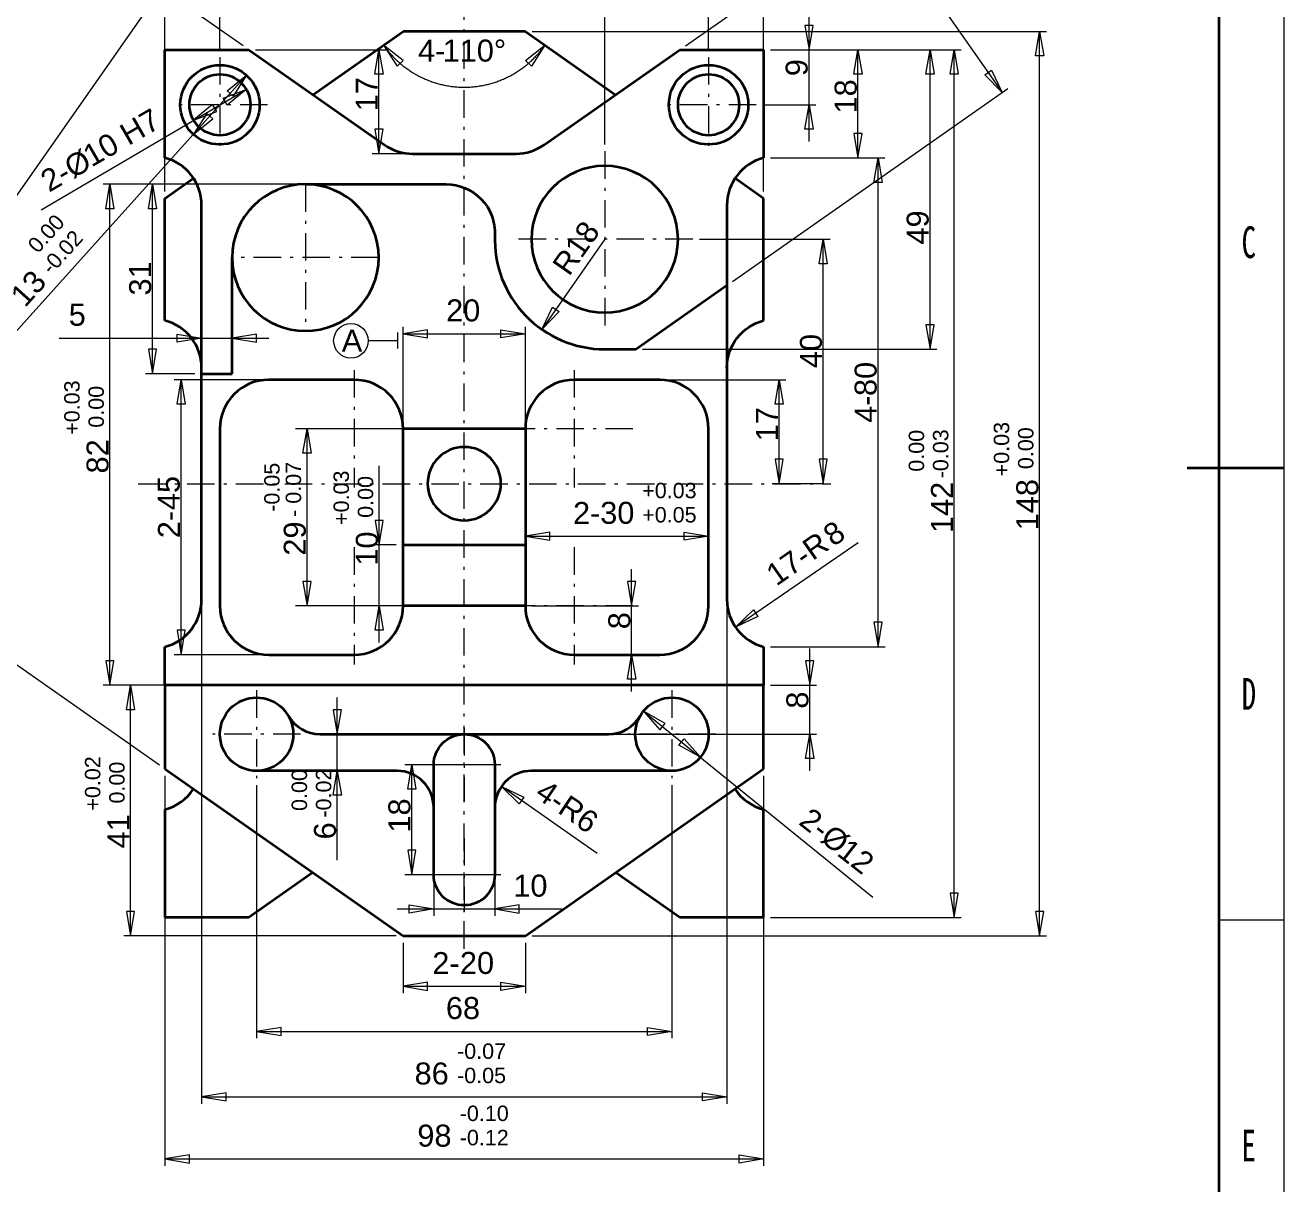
# Model space of a CAD drawing. Header units: millimetres. Extents: x 1769 to 2397, y -666 to -223.
# Drawn here: x 2190.7 to 2396.7, y -561.6 to -372 of the extents above; entities that cross this region are included whole.
import ezdxf

# ---------------------------------------------------------------- set-up
doc = ezdxf.new("R2010")
doc.units = ezdxf.units.MM
doc.linetypes.add('CENTER', pattern=[8, 4.5, -1.5, 0.5, -1.5])
doc.linetypes.add('SOLID', pattern=[0])
doc.layers.add('EB0', color=7, linetype='Continuous', lineweight=35)
doc.styles.add('Arial', font='arial.ttf', dxfattribs={"height": 0.2})
doc.styles.add('UserTxtStyle2', font='', dxfattribs={"width": 0.667})
doc.styles.get('UserTxtStyle2').set_extended_font_data('宋体')

msp = doc.modelspace()

# ---------------------------------------------------------------- linework, layer by layer
at = {"linetype": 'SOLID', "lineweight": 9}
for p, q in [((2213.55, -399.23), (2213.55, -354)), ((2298.75, -375.4), (2330.89, -352.89)), ((2311.55, -399.23), (2311.55, -354)), ((2329.98, -353.53), (2350.62, -383.02)), ((2222.55, -376.12), (2222.55, -363.87)), ((2302.55, -376.12), (2302.55, -363.87)), ((2153.18, -451.46), (2212.99, -366.04)), ((2226.36, -375.4), (2212.07, -365.39)), ((2285.55, -391.52), (2285.55, -366.94)), ((2318.99, -391.04), (2318.99, -370.04)), ((2319.65, -372.04), (2318.32, -372.04)), ((2318.32, -372.04), (2318.99, -376.04)), ((2318.99, -376.04), (2319.65, -372.04)), ((2273.67, -373.04), (2357.86, -373.04)), ((2356.07, -377.04), (2356.74, -373.04)), ((2356.74, -373.04), (2357.41, -377.04)), ((2356.74, -521.04), (2356.74, -373.04)), ((2228.39, -376.04), (2249.71, -376.04)), ((2247.92, -380.04), (2248.59, -376.04)), ((2248.59, -376.04), (2249.25, -380.04)), ((2248.59, -393.04), (2248.59, -376.04)), ((2249.35, -375.28), (2251.54, -378.7)), ((2252.53, -377.8), (2249.35, -375.28)), ((2249.35, -375.28), (2249.46, -375.44)), ((2249.46, -375.44), (2249.58, -375.6)), ((2249.58, -375.6), (2249.69, -375.75)), ((2249.69, -375.75), (2249.81, -375.91)), ((2249.81, -375.91), (2249.93, -376.06)), ((2249.93, -376.06), (2250.05, -376.21)), ((2250.05, -376.21), (2250.17, -376.36)), ((2250.17, -376.36), (2250.3, -376.51)), ((2250.3, -376.51), (2250.42, -376.65)), ((2250.42, -376.65), (2250.55, -376.8)), ((2250.55, -376.8), (2250.68, -376.94)), ((2250.68, -376.94), (2250.81, -377.08)), ((2250.81, -377.08), (2250.95, -377.22)), ((2272.58, -377.8), (2275.76, -375.28)), ((2275.76, -375.28), (2273.57, -378.7)), ((2274.16, -377.22), (2274.29, -377.08)), ((2274.29, -377.08), (2274.42, -376.94)), ((2274.42, -376.94), (2274.55, -376.8)), ((2274.55, -376.8), (2274.68, -376.65)), ((2274.68, -376.65), (2274.81, -376.51)), ((2274.81, -376.51), (2274.93, -376.36)), ((2274.93, -376.36), (2275.06, -376.21)), ((2275.06, -376.21), (2275.18, -376.06)), ((2275.18, -376.06), (2275.3, -375.91)), ((2275.3, -375.91), (2275.41, -375.75)), ((2275.41, -375.75), (2275.53, -375.6)), ((2275.53, -375.6), (2275.64, -375.44)), ((2275.64, -375.44), (2275.76, -375.28)), ((2312.67, -376.04), (2320.11, -376.04)), ((2312.67, -376.04), (2328.13, -376.04)), ((2312.67, -376.04), (2343.88, -376.04)), ((2312.67, -376.04), (2339.92, -376.04)), ((2326.34, -380.04), (2327.01, -376.04)), ((2327.01, -376.04), (2327.67, -380.04)), ((2327.01, -393.73), (2327.01, -376.04)), ((2338.13, -380.04), (2338.8, -376.04)), ((2338.8, -376.04), (2339.46, -380.04)), ((2338.8, -425.04), (2338.8, -376.04)), ((2342.09, -380.04), (2342.76, -376.04)), ((2342.76, -376.04), (2343.42, -380.04)), ((2342.76, -518.04), (2342.76, -376.04)), ((2357.41, -377.04), (2356.07, -377.04)), ((2250.95, -377.22), (2251.08, -377.36)), ((2251.08, -377.36), (2251.22, -377.5)), ((2251.22, -377.5), (2251.36, -377.63)), ((2251.36, -377.63), (2251.5, -377.77)), ((2251.5, -377.77), (2251.64, -377.9)), ((2251.54, -378.7), (2252.53, -377.8)), ((2251.64, -377.9), (2251.78, -378.03)), ((2251.78, -378.03), (2251.93, -378.16)), ((2251.93, -378.16), (2252.07, -378.28)), ((2252.07, -378.28), (2252.22, -378.41)), ((2252.22, -378.41), (2252.37, -378.53)), ((2252.37, -378.53), (2252.52, -378.65)), ((2252.52, -378.65), (2252.67, -378.77)), ((2252.67, -378.77), (2252.82, -378.89)), ((2252.82, -378.89), (2252.98, -379.01)), ((2252.98, -379.01), (2253.14, -379.12)), ((2253.14, -379.12), (2253.29, -379.23)), ((2271.81, -379.23), (2271.97, -379.12)), ((2271.97, -379.12), (2272.13, -379.01)), ((2272.13, -379.01), (2272.28, -378.89)), ((2272.28, -378.89), (2272.43, -378.77)), ((2272.43, -378.77), (2272.59, -378.65)), ((2273.57, -378.7), (2272.58, -377.8)), ((2272.59, -378.65), (2272.74, -378.53)), ((2272.74, -378.53), (2272.89, -378.41)), ((2272.89, -378.41), (2273.03, -378.28)), ((2273.03, -378.28), (2273.18, -378.16)), ((2273.18, -378.16), (2273.32, -378.03)), ((2273.32, -378.03), (2273.47, -377.9)), ((2273.47, -377.9), (2273.61, -377.77)), ((2273.61, -377.77), (2273.75, -377.63)), ((2273.75, -377.63), (2273.89, -377.5)), ((2273.89, -377.5), (2274.02, -377.36)), ((2274.02, -377.36), (2274.16, -377.22)), ((2184.33, -427.49), (2226.9, -380.21)), ((2223.73, -382.74), (2226.9, -380.21)), ((2226.9, -380.21), (2224.72, -383.63)), ((2249.25, -380.04), (2247.92, -380.04)), ((2253.29, -379.23), (2253.45, -379.34)), ((2253.45, -379.34), (2253.61, -379.45)), ((2253.61, -379.45), (2253.77, -379.56)), ((2253.77, -379.56), (2253.94, -379.66)), ((2253.94, -379.66), (2254.1, -379.76)), ((2254.1, -379.76), (2254.27, -379.86)), ((2254.27, -379.86), (2254.43, -379.96)), ((2254.43, -379.96), (2254.6, -380.06)), ((2254.6, -380.06), (2254.77, -380.15)), ((2254.77, -380.15), (2254.94, -380.25)), ((2254.94, -380.25), (2255.11, -380.34)), ((2255.11, -380.34), (2255.28, -380.42)), ((2255.28, -380.42), (2255.46, -380.51)), ((2255.46, -380.51), (2255.63, -380.59)), ((2255.63, -380.59), (2255.8, -380.68)), ((2255.8, -380.68), (2255.98, -380.76)), ((2255.98, -380.76), (2256.16, -380.83)), ((2256.16, -380.83), (2256.34, -380.91)), ((2256.34, -380.91), (2256.51, -380.98)), ((2256.51, -380.98), (2256.69, -381.05)), ((2256.69, -381.05), (2256.88, -381.12)), ((2256.88, -381.12), (2257.06, -381.19)), ((2257.06, -381.19), (2257.24, -381.26)), ((2267.87, -381.26), (2268.05, -381.19)), ((2268.05, -381.19), (2268.23, -381.12)), ((2268.23, -381.12), (2268.41, -381.05)), ((2268.41, -381.05), (2268.59, -380.98)), ((2268.59, -380.98), (2268.77, -380.91)), ((2268.77, -380.91), (2268.95, -380.83)), ((2268.95, -380.83), (2269.12, -380.76)), ((2269.12, -380.76), (2269.3, -380.68)), ((2269.3, -380.68), (2269.48, -380.59)), ((2269.48, -380.59), (2269.65, -380.51)), ((2269.65, -380.51), (2269.82, -380.42)), ((2269.82, -380.42), (2269.99, -380.34)), ((2269.99, -380.34), (2270.17, -380.25)), ((2270.17, -380.25), (2270.34, -380.15)), ((2270.34, -380.15), (2270.5, -380.06)), ((2270.5, -380.06), (2270.67, -379.96)), ((2270.67, -379.96), (2270.84, -379.86)), ((2270.84, -379.86), (2271, -379.76)), ((2271, -379.76), (2271.17, -379.66)), ((2271.17, -379.66), (2271.33, -379.56)), ((2271.33, -379.56), (2271.49, -379.45)), ((2271.49, -379.45), (2271.65, -379.34)), ((2271.65, -379.34), (2271.81, -379.23)), ((2327.67, -380.04), (2326.34, -380.04)), ((2339.46, -380.04), (2338.13, -380.04)), ((2343.42, -380.04), (2342.09, -380.04)), ((2347.78, -380.13), (2348.88, -379.36)), ((2350.62, -383.02), (2347.78, -380.13)), ((2348.88, -379.36), (2350.62, -383.02)), ((2193.3, -402.21), (2226.87, -382.51)), ((2223.08, -383.96), (2226.87, -382.51)), ((2224.72, -383.63), (2223.73, -382.74)), ((2226.87, -382.51), (2223.75, -385.11)), ((2257.24, -381.26), (2257.42, -381.32)), ((2257.42, -381.32), (2257.61, -381.38)), ((2257.61, -381.38), (2257.79, -381.44)), ((2257.79, -381.44), (2257.98, -381.49)), ((2257.98, -381.49), (2258.16, -381.55)), ((2258.16, -381.55), (2258.35, -381.6)), ((2258.35, -381.6), (2258.53, -381.65)), ((2258.53, -381.65), (2258.72, -381.69)), ((2258.72, -381.69), (2258.91, -381.74)), ((2258.91, -381.74), (2259.1, -381.78)), ((2259.1, -381.78), (2259.29, -381.82)), ((2259.29, -381.82), (2259.48, -381.86)), ((2259.48, -381.86), (2259.67, -381.9)), ((2259.67, -381.9), (2259.86, -381.93)), ((2259.86, -381.93), (2260.05, -381.96)), ((2260.05, -381.96), (2260.24, -381.99)), ((2260.24, -381.99), (2260.43, -382.02)), ((2260.43, -382.02), (2260.62, -382.04)), ((2260.62, -382.04), (2260.82, -382.06)), ((2260.82, -382.06), (2261.01, -382.08)), ((2261.01, -382.08), (2261.2, -382.1)), ((2261.2, -382.1), (2261.39, -382.11)), ((2261.39, -382.11), (2261.59, -382.13)), ((2261.59, -382.13), (2261.78, -382.14)), ((2261.78, -382.14), (2261.97, -382.15)), ((2261.97, -382.15), (2262.17, -382.15)), ((2262.17, -382.15), (2262.36, -382.16)), ((2262.36, -382.16), (2262.55, -382.16)), ((2262.55, -382.16), (2262.75, -382.16)), ((2262.75, -382.16), (2262.94, -382.15)), ((2262.94, -382.15), (2263.13, -382.15)), ((2263.13, -382.15), (2263.33, -382.14)), ((2263.33, -382.14), (2263.52, -382.13)), ((2263.52, -382.13), (2263.71, -382.11)), ((2263.71, -382.11), (2263.9, -382.1)), ((2263.9, -382.1), (2264.1, -382.08)), ((2264.1, -382.08), (2264.29, -382.06)), ((2264.29, -382.06), (2264.48, -382.04)), ((2264.48, -382.04), (2264.67, -382.02)), ((2264.67, -382.02), (2264.87, -381.99)), ((2264.87, -381.99), (2265.06, -381.96)), ((2265.06, -381.96), (2265.25, -381.93)), ((2265.25, -381.93), (2265.44, -381.9)), ((2265.44, -381.9), (2265.63, -381.86)), ((2265.63, -381.86), (2265.82, -381.82)), ((2265.82, -381.82), (2266.01, -381.78)), ((2266.01, -381.78), (2266.2, -381.74)), ((2266.2, -381.74), (2266.38, -381.69)), ((2266.38, -381.69), (2266.57, -381.65)), ((2266.57, -381.65), (2266.76, -381.6)), ((2266.76, -381.6), (2266.94, -381.55)), ((2266.94, -381.55), (2267.13, -381.49)), ((2267.13, -381.49), (2267.32, -381.44)), ((2267.32, -381.44), (2267.5, -381.38)), ((2267.5, -381.38), (2267.68, -381.32)), ((2267.68, -381.32), (2267.87, -381.26)), ((2306.47, -413.94), (2351.54, -382.38)), ((2221.35, -384.97), (2218.24, -387.57)), ((2222.03, -386.12), (2221.35, -384.97)), ((2223.75, -385.11), (2223.08, -383.96)), ((2311.47, -385.04), (2320.11, -385.04)), ((2318.32, -389.04), (2318.99, -385.04)), ((2318.99, -385.04), (2319.65, -389.04)), ((2220.38, -386.45), (2218.2, -389.87)), ((2218.2, -389.87), (2221.38, -387.34)), ((2218.24, -387.57), (2222.03, -386.12)), ((2221.38, -387.34), (2220.38, -386.45)), ((2249.25, -389.04), (2247.92, -389.04)), ((2247.92, -389.04), (2248.59, -393.04)), ((2248.59, -393.04), (2249.25, -389.04)), ((2319.65, -389.04), (2318.32, -389.04)), ((2327.67, -389.73), (2326.34, -389.73)), ((2326.34, -389.73), (2327.01, -393.73)), ((2327.01, -393.73), (2327.67, -389.73)), ((2252.96, -393.04), (2247.47, -393.04)), ((2312.67, -393.73), (2328.13, -393.73)), ((2312.67, -393.73), (2331.41, -393.73)), ((2329.62, -397.73), (2330.29, -393.73)), ((2330.29, -393.73), (2330.95, -397.73)), ((2330.29, -473.73), (2330.29, -393.73)), ((2258.45, -398.04), (2203.41, -398.04)), ((2203.87, -402.04), (2204.53, -398.04)), ((2204.53, -398.04), (2205.2, -402.04)), ((2204.53, -480.04), (2204.53, -398.04)), ((2235.43, -398.04), (2210.39, -398.04)), ((2210.85, -402.04), (2211.51, -398.04)), ((2211.51, -398.04), (2212.18, -402.04)), ((2211.51, -429.04), (2211.51, -398.04)), ((2330.95, -397.73), (2329.62, -397.73)), ((2205.2, -402.04), (2203.87, -402.04)), ((2212.18, -402.04), (2210.85, -402.04)), ((2285.55, -407.04), (2275.23, -421.79)), ((2301.07, -407.04), (2322.44, -407.04)), ((2320.65, -411.04), (2321.32, -407.04)), ((2321.32, -407.04), (2321.99, -411.04)), ((2321.32, -447.04), (2321.32, -407.04)), ((2321.99, -411.04), (2320.65, -411.04)), ((2275.23, -421.79), (2276.98, -418.13)), ((2276.98, -418.13), (2278.07, -418.89)), ((2278.07, -418.89), (2275.23, -421.79)), ((2219.55, -427.92), (2219.55, -422.1)), ((2224.55, -427.92), (2224.55, -422.1)), ((2252.55, -436.92), (2252.55, -421.38)), ((2256.55, -421.84), (2252.55, -422.5)), ((2256.55, -423.17), (2256.55, -421.84)), ((2268.55, -423.17), (2268.55, -421.84)), ((2268.55, -421.84), (2272.55, -422.5)), ((2272.55, -436.92), (2272.55, -421.38)), ((2339.46, -421.04), (2338.13, -421.04)), ((2338.13, -421.04), (2338.8, -425.04)), ((2338.8, -425.04), (2339.46, -421.04)), ((2196.24, -423.22), (2230.55, -423.22)), ((2215.55, -423.89), (2215.55, -422.56)), ((2215.55, -422.56), (2219.55, -423.22)), ((2219.55, -423.22), (2215.55, -423.89)), ((2228.55, -422.56), (2224.55, -423.22)), ((2224.55, -423.22), (2228.55, -423.89)), ((2228.55, -423.89), (2228.55, -422.56)), ((2252.55, -422.5), (2256.55, -423.17)), ((2252.55, -422.5), (2272.55, -422.5)), ((2272.55, -422.5), (2268.55, -423.17)), ((2212.18, -425.04), (2210.85, -425.04)), ((2210.85, -425.04), (2211.51, -429.04)), ((2211.51, -429.04), (2212.18, -425.04)), ((2291.74, -425.04), (2339.92, -425.04)), ((2218.43, -429.04), (2210.39, -429.04)), ((2229.43, -430.04), (2215.08, -430.04)), ((2215.53, -434.04), (2216.2, -430.04)), ((2216.2, -430.04), (2216.86, -434.04)), ((2216.2, -475.04), (2216.2, -430.04)), ((2295.67, -430.04), (2315.21, -430.04)), ((2313.43, -434.04), (2314.09, -430.04)), ((2314.09, -430.04), (2314.76, -434.04)), ((2314.09, -447.04), (2314.09, -430.04)), ((2216.86, -434.04), (2215.53, -434.04)), ((2314.76, -434.04), (2313.43, -434.04)), ((2251.43, -438.04), (2235.7, -438.04)), ((2236.15, -442.04), (2236.82, -438.04)), ((2236.82, -438.04), (2237.49, -442.04)), ((2236.82, -467.04), (2236.82, -438.04)), ((2237.49, -442.04), (2236.15, -442.04)), ((2248.63, -473.04), (2248.63, -444.1)), ((2314.76, -443.04), (2313.43, -443.04)), ((2313.43, -443.04), (2314.09, -447.04)), ((2314.09, -447.04), (2314.76, -443.04)), ((2321.99, -443.04), (2320.65, -443.04)), ((2320.65, -443.04), (2321.32, -447.04)), ((2321.32, -447.04), (2321.99, -443.04)), ((2321.43, -447.04), (2312.97, -447.04)), ((2321.43, -447.04), (2320.2, -447.04)), ((2212.64, -493.09), (2152.26, -450.81)), ((2249.29, -453.04), (2247.96, -453.04)), ((2247.96, -453.04), (2248.63, -457.04)), ((2248.63, -457.04), (2249.29, -453.04)), ((2272.55, -455.92), (2272.55, -454.51)), ((2276.55, -454.97), (2272.55, -455.63)), ((2276.55, -456.3), (2276.55, -454.97)), ((2298.55, -456.3), (2298.55, -454.97)), ((2298.55, -454.97), (2302.55, -455.63)), ((2302.55, -465.92), (2302.55, -454.51)), ((2251.43, -457.04), (2247.51, -457.04)), ((2272.55, -455.63), (2276.55, -456.3)), ((2272.55, -455.63), (2302.55, -455.63)), ((2302.55, -455.63), (2298.55, -456.3)), ((2327.04, -456.71), (2306.96, -470.52)), ((2289.95, -481.04), (2289.95, -461.04)), ((2237.49, -463.04), (2236.15, -463.04)), ((2236.15, -463.04), (2236.82, -467.04)), ((2236.82, -467.04), (2237.49, -463.04)), ((2290.62, -463.04), (2289.29, -463.04)), ((2289.29, -463.04), (2289.95, -467.04)), ((2289.95, -467.04), (2290.62, -463.04)), ((2219.55, -467.11), (2219.55, -548.5)), ((2251.43, -467.04), (2235.7, -467.04)), ((2251.43, -467.04), (2247.51, -467.04)), ((2247.96, -471.04), (2248.63, -467.04)), ((2248.63, -467.04), (2249.29, -471.04)), ((2273.67, -467.04), (2291.07, -467.04)), ((2305.55, -467.11), (2305.55, -548.5)), ((2306.96, -470.52), (2309.88, -467.71)), ((2309.88, -467.71), (2310.64, -468.8)), ((2310.64, -468.8), (2306.96, -470.52)), ((2330.95, -469.73), (2329.62, -469.73)), ((2329.62, -469.73), (2330.29, -473.73)), ((2330.29, -473.73), (2330.95, -469.73)), ((2216.86, -471.04), (2215.53, -471.04)), ((2215.53, -471.04), (2216.2, -475.04)), ((2216.2, -475.04), (2216.86, -471.04)), ((2249.29, -471.04), (2247.96, -471.04)), ((2312.67, -473.73), (2331.45, -473.73)), ((2312.67, -473.73), (2331.41, -473.73)), ((2229.43, -475.04), (2215.08, -475.04)), ((2293.43, -475.04), (2288.83, -475.04)), ((2289.29, -479.04), (2289.95, -475.04)), ((2289.95, -475.04), (2290.62, -479.04)), ((2319.1, -494.04), (2319.1, -474.04)), ((2205.2, -476.04), (2203.87, -476.04)), ((2203.87, -476.04), (2204.53, -480.04)), ((2204.53, -480.04), (2205.2, -476.04)), ((2319.77, -476.04), (2318.44, -476.04)), ((2318.44, -476.04), (2319.1, -480.04)), ((2319.1, -480.04), (2319.77, -476.04)), ((2310.43, -480.04), (2203.41, -480.04)), ((2212.43, -480.04), (2206.8, -480.04)), ((2207.26, -484.04), (2207.92, -480.04)), ((2207.92, -480.04), (2208.59, -484.04)), ((2207.92, -521.04), (2207.92, -480.04)), ((2290.62, -479.04), (2289.29, -479.04)), ((2312.67, -480.04), (2320.22, -480.04)), ((2241.77, -508.63), (2241.77, -482.04)), ((2208.59, -484.04), (2207.26, -484.04)), ((2242.44, -484.04), (2241.1, -484.04)), ((2241.1, -484.04), (2241.77, -488.04)), ((2241.77, -488.04), (2242.44, -484.04)), ((2291.89, -484.26), (2294.58, -487.3)), ((2295.42, -486.26), (2291.89, -484.26)), ((2291.89, -484.26), (2329.43, -514.68)), ((2294.58, -487.3), (2295.42, -486.26)), ((2240.07, -488.04), (2242.89, -488.04)), ((2263.67, -488.04), (2320.22, -488.04)), ((2318.44, -492.04), (2319.1, -488.04)), ((2319.1, -488.04), (2319.77, -492.04)), ((2297.69, -489.82), (2298.53, -488.78)), ((2301.21, -491.82), (2297.69, -489.82)), ((2298.53, -488.78), (2301.21, -491.82)), ((2319.77, -492.04), (2318.44, -492.04)), ((2250.43, -494.04), (2240.65, -494.04)), ((2241.1, -498.04), (2241.77, -494.04)), ((2241.77, -494.04), (2242.44, -498.04)), ((2267.43, -493.04), (2252.83, -493.04)), ((2253.29, -497.04), (2253.95, -493.04)), ((2253.95, -493.04), (2254.62, -497.04)), ((2253.95, -511.04), (2253.95, -493.04)), ((2213.55, -494.85), (2213.55, -558.67)), ((2228.55, -496.36), (2228.55, -537.79)), ((2268.64, -496.6), (2272.3, -498.35)), ((2271.53, -499.44), (2268.64, -496.6)), ((2284.32, -507.58), (2268.64, -496.6)), ((2296.55, -496.36), (2296.55, -537.79)), ((2311.55, -494.85), (2311.55, -558.67)), ((2242.44, -498.04), (2241.1, -498.04)), ((2254.62, -497.04), (2253.29, -497.04)), ((2272.3, -498.35), (2271.53, -499.44)), ((2254.62, -507.04), (2253.29, -507.04)), ((2253.29, -507.04), (2253.95, -511.04)), ((2253.95, -511.04), (2254.62, -507.04)), ((2267.43, -511.04), (2252.83, -511.04)), ((2257.55, -512.16), (2257.55, -517.76)), ((2267.55, -512.16), (2267.55, -517.76)), ((2343.42, -514.04), (2342.09, -514.04)), ((2342.09, -514.04), (2342.76, -518.04)), ((2342.76, -518.04), (2343.42, -514.04)), ((2208.59, -517.04), (2207.26, -517.04)), ((2207.26, -517.04), (2207.92, -521.04)), ((2207.92, -521.04), (2208.59, -517.04)), ((2251.55, -516.64), (2278.54, -516.64)), ((2253.55, -517.31), (2253.55, -515.98)), ((2253.55, -515.98), (2257.55, -516.64)), ((2257.55, -516.64), (2253.55, -517.31)), ((2271.55, -515.98), (2267.55, -516.64)), ((2267.55, -516.64), (2271.55, -517.31)), ((2271.55, -517.31), (2271.55, -515.98)), ((2357.41, -517.04), (2356.07, -517.04)), ((2356.07, -517.04), (2356.74, -521.04)), ((2356.74, -521.04), (2357.41, -517.04)), ((2312.67, -518.04), (2343.88, -518.04)), ((2251.43, -521.04), (2206.8, -521.04)), ((2273.67, -521.04), (2357.86, -521.04)), ((2252.55, -522.16), (2252.55, -530.41)), ((2272.55, -522.16), (2272.55, -530.41)), ((2256.55, -528.63), (2252.55, -529.29)), ((2252.55, -529.29), (2256.55, -529.96)), ((2252.55, -529.29), (2272.55, -529.29)), ((2256.55, -529.96), (2256.55, -528.63)), ((2268.55, -529.96), (2268.55, -528.63)), ((2268.55, -528.63), (2272.55, -529.29)), ((2272.55, -529.29), (2268.55, -529.96)), ((2232.55, -536.01), (2228.55, -536.67)), ((2228.55, -536.67), (2232.55, -537.34)), ((2228.55, -536.67), (2296.55, -536.67)), ((2232.55, -537.34), (2232.55, -536.01)), ((2292.55, -537.34), (2292.55, -536.01)), ((2292.55, -536.01), (2296.55, -536.67)), ((2296.55, -536.67), (2292.55, -537.34)), ((2223.55, -546.72), (2219.55, -547.38)), ((2219.55, -547.38), (2223.55, -548.05)), ((2219.55, -547.38), (2305.55, -547.38)), ((2223.55, -548.05), (2223.55, -546.72)), ((2301.55, -548.05), (2301.55, -546.72)), ((2301.55, -546.72), (2305.55, -547.38)), ((2305.55, -547.38), (2301.55, -548.05)), ((2217.55, -556.89), (2213.55, -557.55)), ((2213.55, -557.55), (2217.55, -558.22)), ((2213.55, -557.55), (2311.55, -557.55)), ((2217.55, -558.22), (2217.55, -556.89)), ((2307.55, -558.22), (2307.55, -556.89)), ((2307.55, -556.89), (2311.55, -557.55)), ((2311.55, -557.55), (2307.55, -558.22))]:
    msp.add_line(p, q, dxfattribs=at)
at = {"linetype": 'CENTER', "lineweight": 9}
for p, q in [((2262.55, -523.16), (2262.55, -365.28)), ((2222.55, -377.24), (2222.55, -392.84)), ((2302.55, -377.24), (2302.55, -392.84)), ((2230.35, -385.04), (2214.75, -385.04)), ((2310.35, -385.04), (2294.75, -385.04)), ((2285.55, -392.64), (2285.55, -421.44)), ((2236.55, -398.04), (2236.55, -422.04)), ((2299.95, -407.04), (2271.15, -407.04)), ((2248.55, -410.04), (2224.55, -410.04)), ((2244.55, -428.44), (2244.55, -447.64)), ((2280.55, -428.44), (2280.55, -447.64)), ((2254.15, -438.04), (2234.95, -438.04)), ((2290.15, -438.04), (2270.95, -438.04)), ((2209.17, -447.04), (2322.55, -447.04)), ((2244.55, -457.44), (2244.55, -476.64)), ((2280.55, -457.44), (2280.55, -476.64)), ((2254.15, -467.04), (2234.95, -467.04)), ((2290.15, -467.04), (2270.95, -467.04)), ((2228.55, -480.84), (2228.55, -495.24)), ((2296.55, -480.84), (2296.55, -495.24)), ((2235.75, -488.04), (2221.35, -488.04)), ((2262.55, -487.04), (2262.55, -499.04)), ((2303.75, -488.04), (2289.35, -488.04)), ((2268.55, -493.04), (2256.55, -493.04)), ((2262.55, -505.04), (2262.55, -517.04)), ((2268.55, -511.04), (2256.55, -511.04))]:
    msp.add_line(p, q, dxfattribs=at)
at = {"linetype": 'SOLID', "lineweight": 35}
for p, q in [((2237.77, -383.39, -13.5), (2252.55, -373.04, -13.5)), ((2272.55, -373.04, -13.5), (2252.55, -373.04, -13.5)), ((2272.55, -373.04, -13.5), (2287.33, -383.39, -13.5)), ((2213.55, -393.73, 5.5), (2213.55, -376.04, 5.5)), ((2213.55, -376.04, 5.5), (2227.27, -376.04, 5.5)), ((2227.27, -376.04, 5.5), (2249.49, -391.59, 5.5)), ((2275.62, -391.59, 5.5), (2297.83, -376.04, 5.5)), ((2297.83, -376.04, 5.5), (2311.55, -376.04, 5.5)), ((2311.55, -376.04, 5.5), (2311.55, -393.73, 5.5)), ((2254.08, -393.04, 5.5), (2271.03, -393.04, 5.5)), ((2213.55, -400.35, -13.5), (2218.23, -397.07, -13.5)), ((2311.55, -400.35, -13.5), (2306.87, -397.07, -13.5)), ((2236.55, -398.04, 5.5), (2259.57, -398.04, 5.5)), ((2213.55, -420.35, -13.5), (2213.55, -400.35, -13.5)), ((2219.55, -429.04, 5.5), (2219.55, -401.49, 5.5)), ((2305.55, -401.49, 5.5), (2305.55, -414.58, 5.5)), ((2311.55, -420.35, -13.5), (2311.55, -400.35, -13.5)), ((2224.55, -429.04, 5.5), (2224.55, -410.04, 5.5)), ((2290.62, -425.04, 5.5), (2305.55, -414.58, 5.5)), ((2305.55, -414.58, -2.5), (2305.55, -465.99, -2.5)), ((2285.55, -425.04, 5.5), (2290.62, -425.04, 5.5)), ((2219.55, -465.99, -2.5), (2219.55, -429.04, -2.5)), ((2219.55, -429.04, 5.5), (2224.55, -429.04, 5.5)), ((2244.55, -430.04, -2.5), (2230.55, -430.04, -2.5)), ((2294.55, -430.04, -2.5), (2280.55, -430.04, -2.5)), ((2222.55, -438.04, -2.5), (2222.55, -467.04, -2.5)), ((2272.55, -438.04, 4.5), (2252.55, -438.04, 4.5)), ((2252.55, -457.04, 4.5), (2252.55, -438.04, 4.5)), ((2272.55, -438.04, 4.5), (2272.55, -457.04, 4.5)), ((2302.55, -467.04, -2.5), (2302.55, -438.04, -2.5)), ((2252.55, -467.04, 9.5), (2252.55, -457.04, 9.5)), ((2252.55, -457.04, 9.5), (2272.55, -457.04, 9.5)), ((2272.55, -457.04, 9.5), (2272.55, -467.04, 9.5)), ((2272.55, -467.04, 9.5), (2252.55, -467.04, 9.5)), ((2213.55, -480.04, -2.5), (2213.55, -473.73, -2.5)), ((2311.55, -473.73, -2.5), (2311.55, -480.04, -2.5)), ((2230.55, -475.04, -2.5), (2244.55, -475.04, -2.5)), ((2280.55, -475.04, -2.5), (2294.55, -475.04, -2.5)), ((2213.55, -480.04, 1.5), (2213.55, -493.73, 1.5)), ((2311.55, -480.04, 1.5), (2213.55, -480.04, 1.5)), ((2311.55, -493.73, 1.5), (2311.55, -480.04, 1.5)), ((2238.95, -488.04, 5.5), (2262.55, -488.04, 5.5)), ((2262.55, -488.04, 5.5), (2286.16, -488.04, 5.5)), ((2213.55, -493.73, 1.5), (2252.55, -521.04, 1.5)), ((2251.55, -494.04, 5.5), (2228.55, -494.04, 5.5)), ((2257.55, -511.04, 13.5), (2257.55, -493.04, 13.5)), ((2267.55, -493.04, 13.5), (2267.55, -511.04, 13.5)), ((2272.55, -521.04, 1.5), (2311.55, -493.73, 1.5)), ((2296.55, -494.04, 5.5), (2273.55, -494.04, 5.5)), ((2213.55, -500.35, -13.5), (2213.55, -518.04, -13.5)), ((2311.55, -518.04, -13.5), (2311.55, -500.35, -13.5)), ((2237.77, -510.69, -13.5), (2227.27, -518.04, -13.5)), ((2297.83, -518.04, -13.5), (2287.33, -510.69, -13.5)), ((2227.27, -518.04, -13.5), (2213.55, -518.04, -13.5)), ((2311.55, -518.04, -13.5), (2297.83, -518.04, -13.5)), ((2252.55, -521.04, 1.5), (2272.55, -521.04, 1.5))]:
    msp.add_line(p, q, dxfattribs=at)
at = {"lineweight": 9}
for p, q in [((2251.6, -422.29), (2251.6, -424.93)), ((2246.83, -423.63), (2251.6, -423.63))]:
    msp.add_line(p, q, dxfattribs=at)
at = {"linetype": 'SOLID', "lineweight": 35}
for centre, radius in [((2222.55, -385.04, 13.5), 6.5), ((2302.55, -385.04, 13.5), 6.5), ((2222.55, -385.04, 13.5), 5), ((2302.55, -385.04, 13.5), 5), ((2228.55, -488.04, 11.5), 6), ((2296.55, -488.04, 11.5), 6)]:
    msp.add_circle(centre, radius, dxfattribs=at)
at = {"linetype": 'SOLID', "lineweight": 35, "extrusion": (0, 0, -1)}
for centre, radius in [((-2285.55, -407.04, -5.5), 12), ((-2262.55, -447.04, -4.5), 6)]:
    msp.add_circle(centre, radius, dxfattribs=at)
at = {"lineweight": 9}
msp.add_circle((2244, -423.65), 2.83, dxfattribs=at)
at = {"linetype": 'SOLID', "lineweight": 35}
for centre, radius, start, end in [((2254.08, -385.04, 5.5), 8, 235, 270), ((2271.03, -385.04, 5.5), 8, 270, 305), ((2211.55, -401.48, 5.5), 8, 359.917, 75.5225), ((2313.55, -401.48, 5.5), 8, 104.4775, 180.083), ((2236.55, -410.04, -2.5), 12, 180, 90), ((2236.55, -410.04, 5.5), 12, 90, 180), ((2285.55, -407.04, 5.5), 18, 177.7958, 270), ((2211.55, -428.1, -13.5), 8, 0.0636, 75.5225), ((2230.55, -438.04, -2.5), 8, 90, 180), ((2244.55, -438.04, -2.5), 8, 0, 90), ((2280.55, -438.04, -2.5), 8, 90, 180), ((2294.55, -438.04, -2.5), 8, 360, 90), ((2211.55, -465.99, -2.5), 8, 284.4775, 0), ((2230.55, -467.04, -2.5), 8, 180, 270), ((2244.55, -467.04, -2.5), 8, 270, 0), ((2280.55, -467.04, -2.5), 8, 180, 270), ((2294.55, -467.04, -2.5), 8, 270, 360), ((2313.55, -465.99, -2.5), 8, 180, 255.5225), ((2238.95, -482.04, 5.5), 6, 210, 270), ((2286.16, -482.04, 5.5), 6, 270, 330), ((2251.55, -500.04, 5.5), 6, 360, 90), ((2273.55, -500.04, 5.5), 6, 90, 180), ((2211.55, -492.6, -13.5), 8, 284.4775, 326.588), ((2313.55, -492.6, -13.5), 8, 213.412, 255.5225)]:
    msp.add_arc(centre, radius, start, end, dxfattribs=at)
at = {"linetype": 'SOLID', "lineweight": 35, "extrusion": (0, 0, -1)}
for centre, radius, start, end in [((-2259.57, -406.04, -5.5), 8, 90, 182.2043), ((-2313.55, -428.1, 13.5), 8, 0.0636, 75.5225), ((-2262.55, -493.04, -13.5), 5, 0, 180), ((-2262.55, -511.04, -13.5), 5, 180, 0)]:
    msp.add_arc(centre, radius, start, end, dxfattribs=at)
at = {"linetype": 'SOLID', "lineweight": 9}
for points in [[(2318.32, -372.04), (2318.99, -376.04), (2319.65, -372.04), (2318.32, -372.04)], [(2356.07, -377.04), (2356.74, -373.04), (2357.41, -377.04), (2356.07, -377.04)], [(2247.92, -380.04), (2248.59, -376.04), (2249.25, -380.04), (2247.92, -380.04)], [(2252.53, -377.8), (2249.35, -375.28), (2251.54, -378.7), (2252.53, -377.8)], [(2272.58, -377.8), (2275.76, -375.28), (2273.57, -378.7), (2272.58, -377.8)], [(2326.34, -380.04), (2327.01, -376.04), (2327.67, -380.04), (2326.34, -380.04)], [(2338.13, -380.04), (2338.8, -376.04), (2339.46, -380.04), (2338.13, -380.04)], [(2342.09, -380.04), (2342.76, -376.04), (2343.42, -380.04), (2342.09, -380.04)], [(2223.73, -382.74), (2226.9, -380.21), (2224.72, -383.63), (2223.73, -382.74)], [(2348.88, -379.36), (2350.62, -383.02), (2347.78, -380.13), (2348.88, -379.36)], [(2223.08, -383.96), (2226.87, -382.51), (2223.75, -385.11), (2223.08, -383.96)], [(2221.35, -384.97), (2218.24, -387.57), (2222.03, -386.12), (2221.35, -384.97)], [(2318.32, -389.04), (2318.99, -385.04), (2319.65, -389.04), (2318.32, -389.04)], [(2220.38, -386.45), (2218.2, -389.87), (2221.38, -387.34), (2220.38, -386.45)], [(2247.92, -389.04), (2248.59, -393.04), (2249.25, -389.04), (2247.92, -389.04)], [(2326.34, -389.73), (2327.01, -393.73), (2327.67, -389.73), (2326.34, -389.73)], [(2329.62, -397.73), (2330.29, -393.73), (2330.95, -397.73), (2329.62, -397.73)], [(2203.87, -402.04), (2204.53, -398.04), (2205.2, -402.04), (2203.87, -402.04)], [(2210.85, -402.04), (2211.51, -398.04), (2212.18, -402.04), (2210.85, -402.04)], [(2320.65, -411.04), (2321.32, -407.04), (2321.99, -411.04), (2320.65, -411.04)], [(2278.07, -418.89), (2275.23, -421.79), (2276.98, -418.13), (2278.07, -418.89)], [(2256.55, -421.84), (2252.55, -422.5), (2256.55, -423.17), (2256.55, -421.84)], [(2268.55, -421.84), (2272.55, -422.5), (2268.55, -423.17), (2268.55, -421.84)], [(2338.13, -421.04), (2338.8, -425.04), (2339.46, -421.04), (2338.13, -421.04)], [(2215.55, -422.56), (2219.55, -423.22), (2215.55, -423.89), (2215.55, -422.56)], [(2228.55, -422.56), (2224.55, -423.22), (2228.55, -423.89), (2228.55, -422.56)], [(2210.85, -425.04), (2211.51, -429.04), (2212.18, -425.04), (2210.85, -425.04)], [(2215.53, -434.04), (2216.2, -430.04), (2216.86, -434.04), (2215.53, -434.04)], [(2313.43, -434.04), (2314.09, -430.04), (2314.76, -434.04), (2313.43, -434.04)], [(2236.15, -442.04), (2236.82, -438.04), (2237.49, -442.04), (2236.15, -442.04)], [(2313.43, -443.04), (2314.09, -447.04), (2314.76, -443.04), (2313.43, -443.04)], [(2320.65, -443.04), (2321.32, -447.04), (2321.99, -443.04), (2320.65, -443.04)], [(2247.96, -453.04), (2248.63, -457.04), (2249.29, -453.04), (2247.96, -453.04)], [(2276.55, -454.97), (2272.55, -455.63), (2276.55, -456.3), (2276.55, -454.97)], [(2298.55, -454.97), (2302.55, -455.63), (2298.55, -456.3), (2298.55, -454.97)], [(2236.15, -463.04), (2236.82, -467.04), (2237.49, -463.04), (2236.15, -463.04)], [(2289.29, -463.04), (2289.95, -467.04), (2290.62, -463.04), (2289.29, -463.04)], [(2247.96, -471.04), (2248.63, -467.04), (2249.29, -471.04), (2247.96, -471.04)], [(2310.64, -468.8), (2306.96, -470.52), (2309.88, -467.71), (2310.64, -468.8)], [(2329.62, -469.73), (2330.29, -473.73), (2330.95, -469.73), (2329.62, -469.73)], [(2215.53, -471.04), (2216.2, -475.04), (2216.86, -471.04), (2215.53, -471.04)], [(2289.29, -479.04), (2289.95, -475.04), (2290.62, -479.04), (2289.29, -479.04)], [(2203.87, -476.04), (2204.53, -480.04), (2205.2, -476.04), (2203.87, -476.04)], [(2318.44, -476.04), (2319.1, -480.04), (2319.77, -476.04), (2318.44, -476.04)], [(2207.26, -484.04), (2207.92, -480.04), (2208.59, -484.04), (2207.26, -484.04)], [(2241.1, -484.04), (2241.77, -488.04), (2242.44, -484.04), (2241.1, -484.04)], [(2295.42, -486.26), (2291.89, -484.26), (2294.58, -487.3), (2295.42, -486.26)], [(2318.44, -492.04), (2319.1, -488.04), (2319.77, -492.04), (2318.44, -492.04)], [(2298.53, -488.78), (2301.21, -491.82), (2297.69, -489.82), (2298.53, -488.78)], [(2241.1, -498.04), (2241.77, -494.04), (2242.44, -498.04), (2241.1, -498.04)], [(2253.29, -497.04), (2253.95, -493.04), (2254.62, -497.04), (2253.29, -497.04)], [(2271.53, -499.44), (2268.64, -496.6), (2272.3, -498.35), (2271.53, -499.44)], [(2253.29, -507.04), (2253.95, -511.04), (2254.62, -507.04), (2253.29, -507.04)], [(2342.09, -514.04), (2342.76, -518.04), (2343.42, -514.04), (2342.09, -514.04)], [(2207.26, -517.04), (2207.92, -521.04), (2208.59, -517.04), (2207.26, -517.04)], [(2253.55, -515.98), (2257.55, -516.64), (2253.55, -517.31), (2253.55, -515.98)], [(2271.55, -515.98), (2267.55, -516.64), (2271.55, -517.31), (2271.55, -515.98)], [(2356.07, -517.04), (2356.74, -521.04), (2357.41, -517.04), (2356.07, -517.04)], [(2256.55, -528.63), (2252.55, -529.29), (2256.55, -529.96), (2256.55, -528.63)], [(2268.55, -528.63), (2272.55, -529.29), (2268.55, -529.96), (2268.55, -528.63)], [(2232.55, -536.01), (2228.55, -536.67), (2232.55, -537.34), (2232.55, -536.01)], [(2292.55, -536.01), (2296.55, -536.67), (2292.55, -537.34), (2292.55, -536.01)], [(2223.55, -546.72), (2219.55, -547.38), (2223.55, -548.05), (2223.55, -546.72)], [(2301.55, -546.72), (2305.55, -547.38), (2301.55, -548.05), (2301.55, -546.72)], [(2217.55, -556.89), (2213.55, -557.55), (2217.55, -558.22), (2217.55, -556.89)], [(2307.55, -556.89), (2311.55, -557.55), (2307.55, -558.22), (2307.55, -556.89)]]:
    msp.add_solid(points, dxfattribs=at)
at = {"layer": 'EB0', "color": 0, "linetype": 'Continuous', "lineweight": 18}
for p, q in [((2396.72, -222.73), (2396.72, -666.25)), ((2386.16, -444.49), (2396.72, -444.49)), ((2386.16, -518.41), (2396.72, -518.41))]:
    msp.add_line(p, q, dxfattribs=at)
at = {"layer": 'EB0', "color": 0, "linetype": 'Continuous', "lineweight": 35}
for p, q in [((2386.16, -655.69), (2386.16, -233.29)), ((2396.72, -444.49), (2380.88, -444.49))]:
    msp.add_line(p, q, dxfattribs=at)

# ---------------------------------------------------------------- texts
at = {"style": 'Arial'}
for s, height, p in [('4-', 3.6, (2254.98, -377.99)), ('110°', 3.6, (2259.01, -377.97)), ('5', 3.6, (2197.8, -421.19)), ('20', 3.6, (2259.58, -420.48)), ('A', 3.6, (2242.5, -425.43)), ('+0.03', 2.52, (2291.68, -449.42)), ('2-', 3.6, (2280.36, -453.64)), ('30', 3.6, (2284.81, -453.61)), ('+0.05', 2.52, (2291.68, -453.39)), ('10', 3.6, (2270.58, -514.62)), ('2-', 3.6, (2257.32, -527.3)), ('20', 3.6, (2261.84, -527.27)), ('68', 3.6, (2259.54, -534.65)), ('-0.07', 2.52, (2261.37, -541.17)), ('86', 3.6, (2254.42, -545.36)), ('-0.05', 2.52, (2261.37, -545.14)), ('-0.10', 2.52, (2261.81, -551.34)), ('98', 3.6, (2254.87, -555.53)), ('-0.12', 2.52, (2261.81, -555.31))]:
    msp.add_text(s, height=height, dxfattribs=at).set_placement(p)
for s, height, rotation, p in [('9', 3.6, 90, (2318.76, -380.36)), ('17', 3.6, 90, (2248.4, -386.11)), ('18', 3.6, 90, (2326.79, -386.46)), ('H7', 3.6, 30, (2207.57, -391.8)), ('10', 3.6, 30, (2201.52, -395.32)), ('2-Ø', 3.6, 30, (2194.58, -399.43)), (' 0.00', 2.52, 48, (2192.08, -410.22)), ('49', 3.6, 90, (2338.57, -407.91)), ('-0.02', 2.52, 48, (2194.95, -412.96)), ('18', 3.6, 55, (2281.71, -410.34)), ('R', 3.6, 55, (2279.71, -413.24)), ('31', 3.6, 90, (2211.29, -416.25)), ('13', 3.6, 48, (2190.64, -418.34)), ('40', 3.6, 90, (2321.1, -428.13)), ('80', 3.6, 90, (2330.06, -432.7)), ('+0.03', 2.52, 90, (2199.58, -439.05)), (' 0.00', 2.52, 90, (2203.55, -438.86)), ('17', 3.6, 90, (2313.9, -440.11)), ('4-', 3.6, 90, (2330.09, -437.08)), (' 0.00', 2.52, 90, (2337.83, -446.06)), ('-0.03', 2.52, 90, (2341.8, -446.17)), ('+0.03', 2.52, 90, (2351.76, -445.84)), (' 0.00', 2.52, 90, (2355.73, -445.64)), ('82', 3.6, 90, (2204.31, -445.37)), ('-0.05', 2.52, 90, (2232.32, -451.64)), ('- 0.07', 2.52, 90, (2235.84, -452.47)), ('+0.03', 2.52, 90, (2243.67, -453.8)), ('45', 3.6, 90, (2215.97, -451.37)), (' 0.00', 2.52, 90, (2247.64, -453.61)), ('142', 3.6, 90, (2342.56, -455.13)), ('148', 3.6, 90, (2356.52, -454.68)), ('2-', 3.6, 90, (2216, -455.97)), ('29', 3.6, 90, (2236.6, -458.82)), ('10', 3.6, 90, (2248.4, -460.46)), ('17-R', 3.6, 35, (2313.64, -463.9)), ('8', 3.6, 35, (2322.97, -457.44)), ('8', 3.6, 90, (2289.73, -470.86)), ('8', 3.6, 90, (2318.88, -483.86)), ('+0.02', 2.52, 90, (2202.97, -500.55)), (' 0.00', 2.52, 90, (2206.94, -500.36)), (' 0.00', 2.52, 90, (2236.81, -501.58)), ('-0.02', 2.52, 90, (2240.78, -501.69)), ('4-R', 3.6, 326, (2273.94, -498.27)), ('18', 3.6, 90, (2253.73, -504.14)), ('6', 3.6, 326, (2280.55, -502.88)), ('2-Ø', 3.6, 322, (2317.12, -502.66)), ('41', 3.6, 90, (2207.73, -506.73)), ('6', 3.6, 90, (2241.55, -505.26)), ('12', 3.6, 322, (2323.38, -507.74))]:
    msp.add_text(s, height=height, rotation=rotation, dxfattribs=at).set_placement(p)
at = {"color": 0, "style": 'UserTxtStyle2', "width": 0.667}
for s, p in [('C', (2389.81, -410.12)), ('D', (2389.83, -484.04)), ('E', (2389.81, -557.96))]:
    msp.add_text(s, height=5.19, dxfattribs=at).set_placement(p)

doc.saveas('drawing.dxf')
